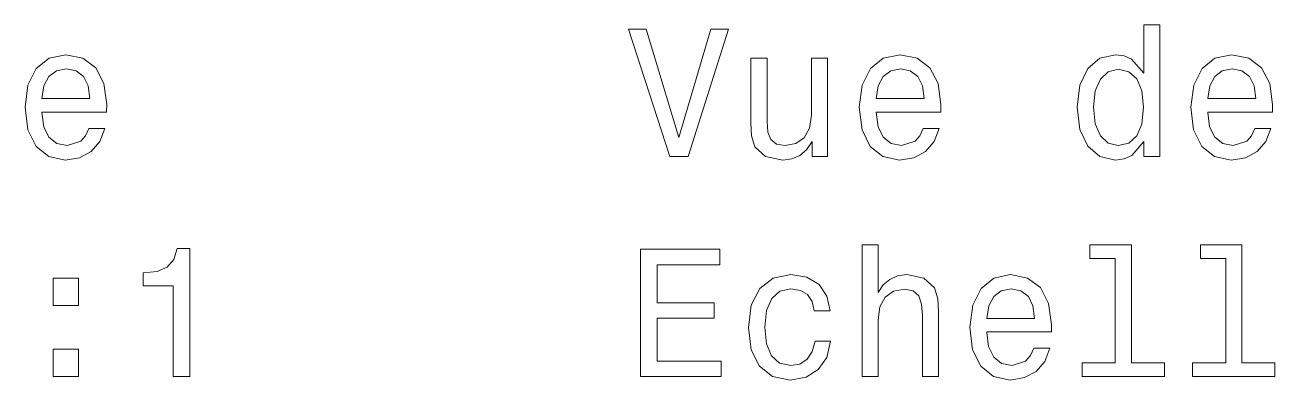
# Model space of a CAD drawing. Extents: x 537 to 786, y 346 to 499.
# Drawn here: x 578.06 to 612.39, y 386 to 395.76 of the extents above; entities that cross this region are included whole.
import ezdxf

# ---------------------------------------------------------------- set-up
doc = ezdxf.new("R2010")
doc.units = 0

msp = doc.modelspace()

# ---------------------------------------------------------------- linework, layer by layer
at = {"color": 7, "lineweight": 13}
for points in [[(596.896, 395.648), (596.018, 392.668), (595.115, 395.648), (594.636, 395.648), (595.766, 392.143), (596.27, 392.143), (597.375, 395.648)], [(608.782, 392.562), (608.782, 392.143), (609.226, 392.143), (609.226, 395.764), (608.787, 395.764), (608.787, 394.438), (608.45, 394.821), (608.243, 394.912), (608.006, 394.947), (607.577, 394.847), (607.244, 394.564), (607.027, 394.11), (606.952, 393.5), (607.027, 392.89), (607.244, 392.431), (607.577, 392.143), (608.006, 392.048), (608.243, 392.083), (608.455, 392.174)], [(578.522, 393.369), (580.297, 393.369), (580.302, 393.576), (580.221, 394.156), (579.999, 394.589), (579.646, 394.852), (579.177, 394.947), (578.718, 394.847), (578.365, 394.564), (578.138, 394.105), (578.058, 393.5), (578.133, 392.88), (578.36, 392.426), (578.708, 392.143), (579.162, 392.048), (579.556, 392.113), (579.878, 392.285), (580.115, 392.557), (580.252, 392.92), (579.813, 392.92), (579.722, 392.718), (579.591, 392.567), (579.218, 392.446), (578.93, 392.501), (578.713, 392.678), (578.572, 392.965), (578.522, 393.354)], [(600.098, 394.852), (599.654, 394.852), (599.654, 393.288), (599.604, 392.925), (599.458, 392.663), (599.231, 392.501), (598.933, 392.451), (598.696, 392.491), (598.545, 392.612), (598.459, 392.819), (598.439, 393.112), (598.439, 394.852), (597.995, 394.852), (597.995, 393.071), (598.01, 392.713), (598.106, 392.416), (598.398, 392.143), (598.867, 392.048), (599.12, 392.083), (599.336, 392.174), (599.523, 392.33), (599.674, 392.557), (599.674, 392.143), (600.098, 392.143)], [(601.434, 393.369), (603.21, 393.369), (603.215, 393.576), (603.134, 394.156), (602.912, 394.589), (602.559, 394.852), (602.09, 394.947), (601.631, 394.847), (601.278, 394.564), (601.051, 394.105), (600.97, 393.5), (601.046, 392.88), (601.273, 392.426), (601.621, 392.143), (602.075, 392.048), (602.468, 392.113), (602.791, 392.285), (603.028, 392.557), (603.164, 392.92), (602.726, 392.92), (602.635, 392.718), (602.504, 392.567), (602.13, 392.446), (601.843, 392.501), (601.626, 392.678), (601.485, 392.965), (601.434, 393.354)], [(610.542, 393.369), (612.318, 393.369), (612.323, 393.576), (612.242, 394.156), (612.02, 394.589), (611.667, 394.852), (611.198, 394.947), (610.739, 394.847), (610.386, 394.564), (610.159, 394.105), (610.079, 393.5), (610.154, 392.88), (610.381, 392.426), (610.729, 392.143), (611.183, 392.048), (611.576, 392.113), (611.899, 392.285), (612.136, 392.557), (612.272, 392.92), (611.834, 392.92), (611.743, 392.718), (611.612, 392.567), (611.238, 392.446), (610.951, 392.501), (610.734, 392.678), (610.593, 392.965), (610.542, 393.354)], [(578.522, 393.742), (578.577, 394.09), (578.713, 394.347), (578.92, 394.504), (579.192, 394.559), (579.46, 394.504), (579.667, 394.347), (579.793, 394.09), (579.838, 393.742)], [(601.434, 393.742), (601.49, 394.09), (601.626, 394.347), (601.833, 394.504), (602.105, 394.559), (602.372, 394.504), (602.579, 394.347), (602.705, 394.09), (602.751, 393.742)], [(608.081, 394.549), (608.374, 394.478), (608.596, 394.282), (608.727, 393.954), (608.777, 393.5), (608.727, 393.041), (608.596, 392.713), (608.374, 392.512), (608.081, 392.446), (607.804, 392.512), (607.592, 392.713), (607.451, 393.046), (607.406, 393.5), (607.451, 393.949), (607.592, 394.277), (607.804, 394.478)], [(610.542, 393.742), (610.598, 394.09), (610.734, 394.347), (610.941, 394.504), (611.213, 394.559), (611.481, 394.504), (611.687, 394.347), (611.813, 394.09), (611.859, 393.742)], [(601.046, 386.097), (601.49, 386.097), (601.49, 387.66), (601.535, 388.018), (601.682, 388.28), (601.909, 388.442), (602.211, 388.502), (602.453, 388.452), (602.604, 388.316), (602.68, 388.089), (602.705, 387.786), (602.705, 386.097), (603.149, 386.097), (603.149, 387.877), (603.129, 388.235), (603.038, 388.532), (602.741, 388.805), (602.277, 388.901), (602.024, 388.865), (601.808, 388.769), (601.626, 388.618), (601.49, 388.411), (601.49, 389.718), (601.046, 389.718)], [(608.001, 389.344), (608.001, 386.47), (607.088, 386.47), (607.088, 386.097), (609.352, 386.097), (609.352, 386.47), (608.445, 386.47), (608.445, 389.718), (607.305, 389.718), (607.305, 389.344)], [(611.037, 389.344), (611.037, 386.47), (610.124, 386.47), (610.124, 386.097), (612.388, 386.097), (612.388, 386.47), (611.481, 386.47), (611.481, 389.718), (610.341, 389.718), (610.341, 389.344)], [(582.123, 386.097), (582.582, 386.097), (582.582, 389.622), (582.239, 389.622), (582.148, 389.314), (581.966, 389.107), (581.689, 388.986), (581.306, 388.946), (581.306, 388.588), (582.123, 388.588)], [(594.959, 386.097), (597.178, 386.097), (597.178, 386.52), (595.423, 386.52), (595.423, 387.705), (596.986, 387.705), (596.986, 388.124), (595.423, 388.124), (595.423, 389.173), (597.138, 389.173), (597.138, 389.597), (594.959, 389.597)], [(578.829, 388.053), (579.525, 388.053), (579.525, 388.805), (578.829, 388.805)], [(599.735, 387.907), (600.174, 387.907), (600.083, 388.311), (599.866, 388.628), (599.528, 388.825), (599.089, 388.901), (598.605, 388.8), (598.237, 388.517), (598.005, 388.058), (597.924, 387.443), (598, 386.833), (598.227, 386.379), (598.585, 386.097), (599.074, 386.001), (599.508, 386.076), (599.846, 386.288), (600.078, 386.621), (600.179, 387.065), (599.755, 387.065), (599.679, 386.782), (599.538, 386.571), (599.336, 386.439), (599.089, 386.399), (598.782, 386.465), (598.56, 386.666), (598.424, 386.994), (598.378, 387.458), (598.424, 387.912), (598.565, 388.24), (598.792, 388.442), (599.089, 388.512), (599.352, 388.467), (599.548, 388.351), (599.679, 388.159)], [(604.47, 387.322), (606.246, 387.322), (606.251, 387.529), (606.17, 388.109), (605.948, 388.542), (605.595, 388.805), (605.126, 388.901), (604.667, 388.8), (604.314, 388.517), (604.087, 388.058), (604.006, 387.453), (604.082, 386.833), (604.309, 386.379), (604.657, 386.097), (605.111, 386.001), (605.504, 386.066), (605.827, 386.238), (606.064, 386.51), (606.2, 386.873), (605.762, 386.873), (605.671, 386.671), (605.54, 386.52), (605.166, 386.399), (604.879, 386.455), (604.662, 386.631), (604.521, 386.919), (604.47, 387.307)], [(604.47, 387.695), (604.526, 388.043), (604.662, 388.3), (604.869, 388.457), (605.141, 388.512), (605.409, 388.457), (605.615, 388.3), (605.741, 388.043), (605.787, 387.695)], [(578.829, 386.097), (579.525, 386.097), (579.525, 386.848), (578.829, 386.848)]]:
    msp.add_lwpolyline(points, close=True, dxfattribs=at)

doc.saveas('drawing.dxf')
